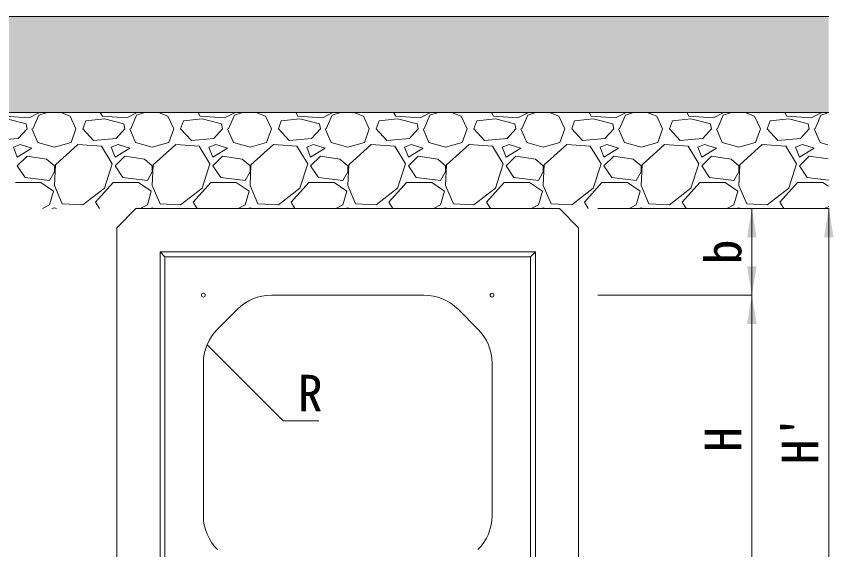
# Model space of a CAD drawing. Units: millimetres at full size; details may follow other scales. Extents: x 131935 to 135895, y 49480 to 55368.
# Drawn here: x 133571 to 134420, y 53789 to 54343 of the extents above; entities that cross this region are included whole.
import ezdxf
from ezdxf.enums import TextEntityAlignment as Align

# ---------------------------------------------------------------- set-up
doc = ezdxf.new("R2010")
doc.units = ezdxf.units.MM
doc.header["$LTSCALE"] = 30
for name, color, linetype, lineweight in [('ハッチング_基礎', 150, 'Continuous', 9), ('寸法線', 7, 'Continuous', 9), ('本体', 2, 'Continuous', 20), ('舗装・基礎', 3, 'Continuous', 13), ('補助線', 7, 'Continuous', 13)]:
    doc.layers.add(name, color=color, linetype=linetype, lineweight=lineweight)
doc.styles.add('ＭＳ ゴシック', font='')
doc.styles.get('ＭＳ ゴシック').set_extended_font_data('MS Gothic')

# ---------------------------------------------------------------- blocks, each defined once
blk = doc.blocks.new('filled_arrow')
at = {"color": 0, "linetype": 'Continuous', "lineweight": -2}
blk.add_solid([(7.5, 1.25), (0, 0), (7.5, -1.25)], dxfattribs=at)

msp = doc.modelspace()

# ---------------------------------------------------------------- hatches: boundary and pattern name
at = {"layer": '補助線'}
msp.add_hatch(color=3, dxfattribs=at).paths.add_polyline_path([(133415.07, 54343.34), (133415.07, 54243.34), (134415.07, 54243.34), (134415.07, 54343.34)])

# ---------------------------------------------------------------- linework, layer by layer
at = {"layer": 'ハッチング_基礎'}
for p, q in [((133583.95, 54237.62), (133558.55, 54239.66)), ((133594.86, 54243.34), (133583.95, 54237.62)), ((133588.02, 54226.45), (133594.11, 54240.67)), ((133594.11, 54240.67), (133602.64, 54243.34)), ((133616.81, 54243.34), (133626.63, 54239.66)), ((133626.63, 54239.66), (133632.72, 54226.45)), ((133660.15, 54239.66), (133658.01, 54243.34)), ((133685.55, 54237.62), (133660.15, 54239.66)), ((133696.46, 54243.34), (133685.55, 54237.62)), ((133689.62, 54226.45), (133695.71, 54240.67)), ((133695.71, 54240.67), (133704.24, 54243.34)), ((133718.41, 54243.34), (133728.23, 54239.66)), ((133728.23, 54239.66), (133734.32, 54226.45)), ((133761.75, 54239.66), (133759.61, 54243.34)), ((133787.15, 54237.62), (133761.75, 54239.66)), ((133798.06, 54243.34), (133787.15, 54237.62)), ((133791.22, 54226.45), (133797.31, 54240.67)), ((133797.31, 54240.67), (133805.84, 54243.34)), ((133820.01, 54243.34), (133829.83, 54239.66)), ((133829.83, 54239.66), (133835.92, 54226.45)), ((133863.35, 54239.66), (133861.21, 54243.34)), ((133888.75, 54237.62), (133863.35, 54239.66)), ((133899.66, 54243.34), (133888.75, 54237.62)), ((133892.82, 54226.45), (133898.91, 54240.67)), ((133898.91, 54240.67), (133907.44, 54243.34)), ((133921.61, 54243.34), (133931.43, 54239.66)), ((133931.43, 54239.66), (133937.52, 54226.45)), ((133964.95, 54239.66), (133962.81, 54243.34)), ((133990.35, 54237.62), (133964.95, 54239.66)), ((134001.26, 54243.34), (133990.35, 54237.62)), ((133994.42, 54226.45), (134000.51, 54240.67)), ((134000.51, 54240.67), (134009.04, 54243.34)), ((134023.21, 54243.34), (134033.03, 54239.66)), ((134033.03, 54239.66), (134039.12, 54226.45)), ((134066.55, 54239.66), (134064.41, 54243.34)), ((134091.95, 54237.62), (134066.55, 54239.66)), ((134102.86, 54243.34), (134091.95, 54237.62)), ((134096.02, 54226.45), (134102.11, 54240.67)), ((134102.11, 54240.67), (134110.64, 54243.34)), ((134124.81, 54243.34), (134134.63, 54239.66)), ((134134.63, 54239.66), (134140.72, 54226.45)), ((134168.15, 54239.66), (134166.01, 54243.34)), ((134193.55, 54237.62), (134168.15, 54239.66)), ((134204.46, 54243.34), (134193.55, 54237.62)), ((134197.62, 54226.45), (134203.71, 54240.67)), ((134203.71, 54240.67), (134212.24, 54243.34)), ((134226.41, 54243.34), (134236.23, 54239.66)), ((134236.23, 54239.66), (134242.32, 54226.45)), ((134269.75, 54239.66), (134267.61, 54243.34)), ((134295.15, 54237.62), (134269.75, 54239.66)), ((134306.06, 54243.34), (134295.15, 54237.62)), ((134299.22, 54226.45), (134305.31, 54240.67)), ((134305.31, 54240.67), (134313.84, 54243.34)), ((134328.01, 54243.34), (134337.83, 54239.66)), ((134337.83, 54239.66), (134343.92, 54226.45)), ((134371.35, 54239.66), (134369.21, 54243.34)), ((134396.75, 54237.62), (134371.35, 54239.66)), ((134407.66, 54243.34), (134396.75, 54237.62)), ((134400.82, 54226.45), (134406.91, 54240.67)), ((134406.91, 54240.67), (134413.44, 54242.71)), ((133580.91, 54231.53), (133560.59, 54236.61)), ((133581.92, 54226.45), (133580.91, 54231.53)), ((133639.83, 54226.45), (133642.88, 54234.58)), ((133662.19, 54236.61), (133642.88, 54234.58)), ((133682.51, 54231.53), (133662.19, 54236.61)), ((133683.52, 54226.45), (133682.51, 54231.53)), ((133741.43, 54226.45), (133744.48, 54234.58)), ((133763.79, 54236.61), (133744.48, 54234.58)), ((133784.11, 54231.53), (133763.79, 54236.61)), ((133785.12, 54226.45), (133784.11, 54231.53)), ((133843.03, 54226.45), (133846.08, 54234.58)), ((133865.39, 54236.61), (133846.08, 54234.58)), ((133885.71, 54231.53), (133865.39, 54236.61)), ((133886.72, 54226.45), (133885.71, 54231.53)), ((133944.63, 54226.45), (133947.68, 54234.58)), ((133966.99, 54236.61), (133947.68, 54234.58)), ((133987.31, 54231.53), (133966.99, 54236.61)), ((133988.32, 54226.45), (133987.31, 54231.53)), ((134046.23, 54226.45), (134049.28, 54234.58)), ((134068.59, 54236.61), (134049.28, 54234.58)), ((134088.91, 54231.53), (134068.59, 54236.61)), ((134089.92, 54226.45), (134088.91, 54231.53)), ((134147.83, 54226.45), (134150.88, 54234.58)), ((134170.19, 54236.61), (134150.88, 54234.58)), ((134190.51, 54231.53), (134170.19, 54236.61)), ((134191.52, 54226.45), (134190.51, 54231.53)), ((134249.43, 54226.45), (134252.48, 54234.58)), ((134271.79, 54236.61), (134252.48, 54234.58)), ((134292.11, 54231.53), (134271.79, 54236.61)), ((134293.12, 54226.45), (134292.11, 54231.53)), ((134351.03, 54226.45), (134354.08, 54234.58)), ((134373.39, 54236.61), (134354.08, 54234.58)), ((134393.71, 54231.53), (134373.39, 54236.61)), ((134394.72, 54226.45), (134393.71, 54231.53)), ((133581.92, 54226.45), (133572.78, 54216.29)), ((133587, 54226.45), (133593.1, 54212.22)), ((133627.64, 54212.22), (133632.72, 54226.45)), ((133651.01, 54214.26), (133639.83, 54226.45)), ((133683.52, 54226.45), (133674.38, 54216.29)), ((133688.6, 54226.45), (133694.7, 54212.22)), ((133729.24, 54212.22), (133734.32, 54226.45)), ((133752.61, 54214.26), (133741.43, 54226.45)), ((133785.12, 54226.45), (133775.98, 54216.29)), ((133790.2, 54226.45), (133796.3, 54212.22)), ((133830.84, 54212.22), (133835.92, 54226.45)), ((133854.21, 54214.26), (133843.03, 54226.45)), ((133886.72, 54226.45), (133877.58, 54216.29)), ((133891.8, 54226.45), (133897.9, 54212.22)), ((133932.44, 54212.22), (133937.52, 54226.45)), ((133955.81, 54214.26), (133944.63, 54226.45)), ((133988.32, 54226.45), (133979.18, 54216.29)), ((133993.4, 54226.45), (133999.5, 54212.22)), ((134034.04, 54212.22), (134039.12, 54226.45)), ((134057.41, 54214.26), (134046.23, 54226.45)), ((134089.92, 54226.45), (134080.78, 54216.29)), ((134095, 54226.45), (134101.1, 54212.22)), ((134135.64, 54212.22), (134140.72, 54226.45)), ((134159.01, 54214.26), (134147.83, 54226.45)), ((134191.52, 54226.45), (134182.38, 54216.29)), ((134196.6, 54226.45), (134202.7, 54212.22)), ((134237.24, 54212.22), (134242.32, 54226.45)), ((134260.61, 54214.26), (134249.43, 54226.45)), ((134293.12, 54226.45), (134283.98, 54216.29)), ((134298.2, 54226.45), (134304.3, 54212.22)), ((134338.84, 54212.22), (134343.92, 54226.45)), ((134362.21, 54214.26), (134351.03, 54226.45)), ((134394.72, 54226.45), (134385.58, 54216.29)), ((134399.8, 54226.45), (134405.9, 54212.22)), ((133572.78, 54216.29), (133549.41, 54214.26)), ((133674.38, 54216.29), (133651.01, 54214.26)), ((133775.98, 54216.29), (133752.61, 54214.26)), ((133877.58, 54216.29), (133854.21, 54214.26)), ((133979.18, 54216.29), (133955.81, 54214.26)), ((134080.78, 54216.29), (134057.41, 54214.26)), ((134182.38, 54216.29), (134159.01, 54214.26)), ((134283.98, 54216.29), (134260.61, 54214.26)), ((134385.58, 54216.29), (134362.21, 54214.26)), ((133574.81, 54210.19), (133567.7, 54207.14)), ((133567.7, 54207.14), (133571.76, 54196.98)), ((133571.76, 54196.98), (133587, 54206.13)), ((133587, 54206.13), (133574.81, 54210.19)), ((133593.1, 54212.22), (133610.37, 54207.14)), ((133610.37, 54207.14), (133627.64, 54212.22)), ((133634.75, 54210.19), (133611.39, 54188.86)), ((133659.14, 54208.16), (133634.75, 54210.19)), ((133670.31, 54189.87), (133659.14, 54208.16)), ((133676.41, 54210.19), (133669.3, 54207.14)), ((133669.3, 54207.14), (133673.36, 54196.98)), ((133673.36, 54196.98), (133688.6, 54206.13)), ((133688.6, 54206.13), (133676.41, 54210.19)), ((133694.7, 54212.22), (133711.97, 54207.14)), ((133711.97, 54207.14), (133729.24, 54212.22)), ((133736.35, 54210.19), (133712.99, 54188.86)), ((133760.74, 54208.16), (133736.35, 54210.19)), ((133771.91, 54189.87), (133760.74, 54208.16)), ((133778.01, 54210.19), (133770.9, 54207.14)), ((133770.9, 54207.14), (133774.96, 54196.98)), ((133774.96, 54196.98), (133790.2, 54206.13)), ((133790.2, 54206.13), (133778.01, 54210.19)), ((133796.3, 54212.22), (133813.57, 54207.14)), ((133813.57, 54207.14), (133830.84, 54212.22)), ((133837.95, 54210.19), (133814.59, 54188.86)), ((133862.34, 54208.16), (133837.95, 54210.19)), ((133873.51, 54189.87), (133862.34, 54208.16)), ((133879.61, 54210.19), (133872.5, 54207.14)), ((133872.5, 54207.14), (133876.56, 54196.98)), ((133876.56, 54196.98), (133891.8, 54206.13)), ((133891.8, 54206.13), (133879.61, 54210.19)), ((133897.9, 54212.22), (133915.17, 54207.14)), ((133915.17, 54207.14), (133932.44, 54212.22)), ((133939.55, 54210.19), (133916.19, 54188.86)), ((133963.94, 54208.16), (133939.55, 54210.19)), ((133975.11, 54189.87), (133963.94, 54208.16)), ((133981.21, 54210.19), (133974.1, 54207.14)), ((133974.1, 54207.14), (133978.16, 54196.98)), ((133978.16, 54196.98), (133993.4, 54206.13)), ((133993.4, 54206.13), (133981.21, 54210.19)), ((133999.5, 54212.22), (134016.77, 54207.14)), ((134016.77, 54207.14), (134034.04, 54212.22)), ((134041.15, 54210.19), (134017.79, 54188.86)), ((134065.54, 54208.16), (134041.15, 54210.19)), ((134076.71, 54189.87), (134065.54, 54208.16)), ((134082.81, 54210.19), (134075.7, 54207.14)), ((134075.7, 54207.14), (134079.76, 54196.98)), ((134079.76, 54196.98), (134095, 54206.13)), ((134095, 54206.13), (134082.81, 54210.19)), ((134101.1, 54212.22), (134118.37, 54207.14)), ((134118.37, 54207.14), (134135.64, 54212.22)), ((134142.75, 54210.19), (134119.39, 54188.86)), ((134167.14, 54208.16), (134142.75, 54210.19)), ((134178.31, 54189.87), (134167.14, 54208.16)), ((134184.41, 54210.19), (134177.3, 54207.14)), ((134177.3, 54207.14), (134181.36, 54196.98)), ((134181.36, 54196.98), (134196.6, 54206.13)), ((134196.6, 54206.13), (134184.41, 54210.19)), ((134202.7, 54212.22), (134219.97, 54207.14)), ((134219.97, 54207.14), (134237.24, 54212.22)), ((134244.35, 54210.19), (134220.99, 54188.86)), ((134268.74, 54208.16), (134244.35, 54210.19)), ((134279.91, 54189.87), (134268.74, 54208.16)), ((134286.01, 54210.19), (134278.9, 54207.14)), ((134278.9, 54207.14), (134282.96, 54196.98)), ((134282.96, 54196.98), (134298.2, 54206.13)), ((134298.2, 54206.13), (134286.01, 54210.19)), ((134304.3, 54212.22), (134321.57, 54207.14)), ((134321.57, 54207.14), (134338.84, 54212.22)), ((134345.95, 54210.19), (134322.59, 54188.86)), ((134370.34, 54208.16), (134345.95, 54210.19)), ((134381.51, 54189.87), (134370.34, 54208.16)), ((134387.61, 54210.19), (134380.5, 54207.14)), ((134380.5, 54207.14), (134384.56, 54196.98)), ((134384.56, 54196.98), (134399.8, 54206.13)), ((134399.8, 54206.13), (134387.61, 54210.19)), ((134405.9, 54212.22), (134413.98, 54209.85)), ((133581.92, 54198), (133571.76, 54187.84)), ((133602.24, 54194.95), (133581.92, 54198)), ((133683.52, 54198), (133673.36, 54187.84)), ((133703.84, 54194.95), (133683.52, 54198)), ((133785.12, 54198), (133774.96, 54187.84)), ((133805.44, 54194.95), (133785.12, 54198)), ((133886.72, 54198), (133876.56, 54187.84)), ((133907.04, 54194.95), (133886.72, 54198)), ((133988.32, 54198), (133978.16, 54187.84)), ((134008.64, 54194.95), (133988.32, 54198)), ((134089.92, 54198), (134079.76, 54187.84)), ((134110.24, 54194.95), (134089.92, 54198)), ((134191.52, 54198), (134181.36, 54187.84)), ((134211.84, 54194.95), (134191.52, 54198)), ((134293.12, 54198), (134282.96, 54187.84)), ((134313.44, 54194.95), (134293.12, 54198)), ((134394.72, 54198), (134384.56, 54187.84)), ((134414.22, 54195.07), (134394.72, 54198)), ((133571.76, 54187.84), (133579.89, 54175.65)), ((133610.37, 54187.84), (133602.24, 54194.95)), ((133611.39, 54188.86), (133610.37, 54167.52)), ((133610.37, 54181.74), (133610.37, 54187.84)), ((133662.19, 54164.47), (133670.31, 54189.87)), ((133673.36, 54187.84), (133681.49, 54175.65)), ((133711.97, 54187.84), (133703.84, 54194.95)), ((133712.99, 54188.86), (133711.97, 54167.52)), ((133711.97, 54181.74), (133711.97, 54187.84)), ((133763.79, 54164.47), (133771.91, 54189.87)), ((133774.96, 54187.84), (133783.09, 54175.65)), ((133813.57, 54187.84), (133805.44, 54194.95)), ((133814.59, 54188.86), (133813.57, 54167.52)), ((133813.57, 54181.74), (133813.57, 54187.84)), ((133865.39, 54164.47), (133873.51, 54189.87)), ((133876.56, 54187.84), (133884.69, 54175.65)), ((133915.17, 54187.84), (133907.04, 54194.95)), ((133916.19, 54188.86), (133915.17, 54167.52)), ((133915.17, 54181.74), (133915.17, 54187.84)), ((133966.99, 54164.47), (133975.11, 54189.87)), ((133978.16, 54187.84), (133986.29, 54175.65)), ((134016.77, 54187.84), (134008.64, 54194.95)), ((134017.79, 54188.86), (134016.77, 54167.52)), ((134016.77, 54181.74), (134016.77, 54187.84)), ((134068.59, 54164.47), (134076.71, 54189.87)), ((134079.76, 54187.84), (134087.89, 54175.65)), ((134118.37, 54187.84), (134110.24, 54194.95)), ((134119.39, 54188.86), (134118.37, 54167.52)), ((134118.37, 54181.74), (134118.37, 54187.84)), ((134170.19, 54164.47), (134178.31, 54189.87)), ((134181.36, 54187.84), (134189.49, 54175.65)), ((134219.97, 54187.84), (134211.84, 54194.95)), ((134220.99, 54188.86), (134219.97, 54167.52)), ((134219.97, 54181.74), (134219.97, 54187.84)), ((134271.79, 54164.47), (134279.91, 54189.87)), ((134282.96, 54187.84), (134291.09, 54175.65)), ((134321.57, 54187.84), (134313.44, 54194.95)), ((134322.59, 54188.86), (134321.57, 54167.52)), ((134321.57, 54181.74), (134321.57, 54187.84)), ((134373.39, 54164.47), (134381.51, 54189.87)), ((134384.56, 54187.84), (134392.69, 54175.65)), ((133605.29, 54172.6), (133610.37, 54181.74)), ((133706.89, 54172.6), (133711.97, 54181.74)), ((133808.49, 54172.6), (133813.57, 54181.74)), ((133910.09, 54172.6), (133915.17, 54181.74)), ((134011.69, 54172.6), (134016.77, 54181.74)), ((134113.29, 54172.6), (134118.37, 54181.74)), ((134214.89, 54172.6), (134219.97, 54181.74)), ((134316.49, 54172.6), (134321.57, 54181.74)), ((133579.89, 54175.65), (133605.29, 54172.6)), ((133681.49, 54175.65), (133706.89, 54172.6)), ((133783.09, 54175.65), (133808.49, 54172.6)), ((133884.69, 54175.65), (133910.09, 54172.6)), ((133986.29, 54175.65), (134011.69, 54172.6)), ((134087.89, 54175.65), (134113.29, 54172.6)), ((134189.49, 54175.65), (134214.89, 54172.6)), ((134291.09, 54175.65), (134316.49, 54172.6)), ((134392.69, 54175.65), (134414.59, 54173.02)), ((133569.73, 54170.57), (133596.15, 54170.57)), ((133596.15, 54170.57), (133609.35, 54161.42)), ((133610.37, 54167.52), (133618.5, 54148.22)), ((133639.83, 54147.2), (133662.19, 54164.47)), ((133653.04, 54150.25), (133671.33, 54170.57)), ((133671.33, 54170.57), (133697.75, 54170.57)), ((133697.75, 54170.57), (133710.95, 54161.42)), ((133711.97, 54167.52), (133720.1, 54148.22)), ((133741.43, 54147.2), (133763.79, 54164.47)), ((133754.64, 54150.25), (133772.93, 54170.57)), ((133772.93, 54170.57), (133799.35, 54170.57)), ((133799.35, 54170.57), (133812.55, 54161.42)), ((133813.57, 54167.52), (133821.7, 54148.22)), ((133843.03, 54147.2), (133865.39, 54164.47)), ((133856.24, 54150.25), (133874.53, 54170.57)), ((133874.53, 54170.57), (133900.95, 54170.57)), ((133900.95, 54170.57), (133914.15, 54161.42)), ((133915.17, 54167.52), (133923.3, 54148.22)), ((133944.63, 54147.2), (133966.99, 54164.47)), ((133957.84, 54150.25), (133976.13, 54170.57)), ((133976.13, 54170.57), (134002.55, 54170.57)), ((134002.55, 54170.57), (134015.75, 54161.42)), ((134016.77, 54167.52), (134024.9, 54148.22)), ((134046.23, 54147.2), (134068.59, 54164.47)), ((134059.44, 54150.25), (134077.73, 54170.57)), ((134077.73, 54170.57), (134104.15, 54170.57)), ((134104.15, 54170.57), (134117.35, 54161.42)), ((134118.37, 54167.52), (134126.5, 54148.22)), ((134147.83, 54147.2), (134170.19, 54164.47)), ((134161.04, 54150.25), (134179.33, 54170.57)), ((134179.33, 54170.57), (134205.75, 54170.57)), ((134205.75, 54170.57), (134218.95, 54161.42)), ((134219.97, 54167.52), (134228.1, 54148.22)), ((134249.43, 54147.2), (134271.79, 54164.47)), ((134262.64, 54150.25), (134280.93, 54170.57)), ((134280.93, 54170.57), (134307.35, 54170.57)), ((134307.35, 54170.57), (134320.55, 54161.42)), ((134321.57, 54167.52), (134329.7, 54148.22)), ((134351.03, 54147.2), (134373.39, 54164.47)), ((134364.24, 54150.25), (134382.53, 54170.57)), ((134382.53, 54170.57), (134408.95, 54170.57)), ((134408.95, 54170.57), (134414.69, 54166.59)), ((133609.35, 54161.42), (133605.29, 54147.2)), ((133710.95, 54161.42), (133706.89, 54147.2)), ((133812.55, 54161.42), (133808.49, 54147.2)), ((133914.15, 54161.42), (133910.09, 54147.2)), ((134015.75, 54161.42), (134011.69, 54147.2)), ((134117.35, 54161.42), (134113.29, 54147.2)), ((134218.95, 54161.42), (134214.89, 54147.2)), ((134320.55, 54161.42), (134316.49, 54147.2)), ((133605.29, 54147.2), (133597.91, 54143.33)), ((133618.5, 54148.22), (133639.83, 54147.2)), ((133657.08, 54143.33), (133653.04, 54150.25)), ((133706.89, 54147.2), (133699.51, 54143.33)), ((133720.1, 54148.22), (133741.43, 54147.2)), ((133758.68, 54143.33), (133754.64, 54150.25)), ((133808.49, 54147.2), (133801.11, 54143.33)), ((133821.7, 54148.22), (133843.03, 54147.2)), ((133860.28, 54143.33), (133856.24, 54150.25)), ((133910.09, 54147.2), (133902.71, 54143.33)), ((133923.3, 54148.22), (133944.63, 54147.2)), ((133961.88, 54143.33), (133957.84, 54150.25)), ((134011.69, 54147.2), (134004.3, 54143.33)), ((134024.9, 54148.22), (134046.23, 54147.2)), ((134063.48, 54143.33), (134059.44, 54150.25)), ((134113.29, 54147.2), (134105.9, 54143.33)), ((134126.5, 54148.22), (134147.83, 54147.2)), ((134165.08, 54143.33), (134161.04, 54150.25)), ((134214.89, 54147.2), (134207.5, 54143.33)), ((134228.1, 54148.22), (134249.43, 54147.2)), ((134266.68, 54143.33), (134262.64, 54150.25)), ((134316.49, 54147.2), (134309.1, 54143.33)), ((134329.7, 54148.22), (134351.03, 54147.2)), ((134368.28, 54143.33), (134364.24, 54150.25)), ((134415.04, 54145.6), (134410.7, 54143.33)), ((133607.75, 54143.33), (133610.37, 54144.15)), ((133610.37, 54144.15), (133612.55, 54143.33)), ((133709.35, 54143.33), (133711.97, 54144.15)), ((133711.97, 54144.15), (133714.15, 54143.33)), ((133810.95, 54143.33), (133813.57, 54144.15)), ((133813.57, 54144.15), (133815.76, 54143.33)), ((133912.54, 54143.33), (133915.17, 54144.15)), ((133915.17, 54144.15), (133917.36, 54143.33)), ((134014.14, 54143.33), (134016.77, 54144.15)), ((134016.77, 54144.15), (134018.96, 54143.33)), ((134115.74, 54143.33), (134118.37, 54144.15)), ((134118.37, 54144.15), (134120.56, 54143.33)), ((134217.34, 54143.33), (134219.97, 54144.15)), ((134219.97, 54144.15), (134222.17, 54143.33)), ((134318.93, 54143.33), (134321.57, 54144.15)), ((134321.57, 54144.15), (134323.77, 54143.33))]:
    msp.add_line(p, q, dxfattribs=at)
at = {"layer": '寸法線'}
for p, q in [((134175.08, 54143.34), (134335.08, 54143.34)), ((134175.08, 54143.34), (134415.08, 54143.34)), ((134335.08, 54053.33), (134335.08, 54143.34)), ((134415.08, 53663.34), (134415.08, 54143.34)), ((134175.08, 54053.33), (134335.08, 54053.33)), ((134175.08, 54053.33), (134335.08, 54053.33)), ((134335.08, 53753.34), (134335.08, 54053.33))]:
    msp.add_line(p, q, dxfattribs=at)
msp.add_lwpolyline([(133768.88, 54001.76), (133848.11, 53922.53), (133885.24, 53922.53)], dxfattribs=at)
at = {"layer": '本体'}
for p, q in [((133675.07, 54123.34), (133695.07, 54143.34)), ((134135.07, 54143.34), (133695.07, 54143.34)), ((134155.08, 54123.34), (134135.07, 54143.34)), ((133675.07, 53683.34), (133675.07, 54123.34)), ((134155.08, 53683.34), (134155.08, 54123.34)), ((133994.37, 54053.33), (133835.78, 54053.33)), ((133779.72, 54017.98), (133800.43, 54038.69)), ((134050.43, 54017.98), (134029.72, 54038.69)), ((133765.07, 53824.05), (133765.07, 53982.62)), ((134065.07, 53824.05), (134065.07, 53982.63))]:
    msp.add_line(p, q, dxfattribs=at)
at = {"layer": '本体', "color": 4, "lineweight": 5}
for p, q in [((134110.07, 54098.35), (133720.07, 54098.35)), ((133720.07, 53708.34), (133720.07, 54098.35)), ((133720.08, 54098.35), (133725.08, 54093.35)), ((134105.08, 54093.35), (134110.07, 54098.35)), ((134110.07, 53708.34), (134110.07, 54098.35)), ((133725.08, 53713.34), (133725.08, 54093.35)), ((134105.08, 54093.35), (133725.08, 54093.35)), ((134105.08, 53713.34), (134105.08, 54093.35))]:
    msp.add_line(p, q, dxfattribs=at)
at = {"layer": '本体'}
for centre, start, end in [((133835.78, 54003.33), 90, 135.00291), ((133994.37, 54003.33), 45, 90), ((133815.07, 53982.62), 135.00291, 180), ((134015.07, 53982.63), 0, 45), ((133815.07, 53824.05), 180, 224.99709), ((134015.07, 53824.05), 315, 0)]:
    msp.add_arc(centre, 50, start, end, dxfattribs=at)
at = {"layer": '舗装・基礎', "lineweight": 20}
for p, q in [((134415.07, 54343.34), (133415.07, 54343.34)), ((134415.07, 54243.34), (133415.07, 54243.34))]:
    msp.add_line(p, q, dxfattribs=at)
at = {"layer": '補助線', "color": 8}
for centre in [(133765.07, 54053.33), (134065.07, 54053.33)]:
    msp.add_circle(centre, 2, dxfattribs=at)

# ---------------------------------------------------------------- block references
at = {"layer": '寸法線'}
for p, xscale, yscale, rotation in [((134335.08, 54143.34), 4, 4, 270), ((134415.08, 54143.34), 4, 4, 270), ((134335.08, 54053.33), 4, 4, 90), ((134335.08, 54053.33), 4, 4, 270), ((133768.88, 54001.76), 0.16, 0.16, 315)]:
    msp.add_blockref('filled_arrow', p, dxfattribs=dict(at, xscale=xscale, yscale=yscale, rotation=rotation))

# ---------------------------------------------------------------- texts
at = {"layer": '寸法線', "style": 'ＭＳ ゴシック'}
for s, p in [('b', (134305.08, 54098.33)), ("H'", (134385.08, 53903.34)), ('H', (134305.08, 53903.34))]:
    msp.add_text(s, height=37.98, rotation=90, dxfattribs=at).set_placement(p, align=Align.MIDDLE_CENTER)
msp.add_text('R', height=37.98, dxfattribs=at).set_placement((133863.11, 53970.53), align=Align.TOP_LEFT)

doc.saveas('drawing.dxf')
